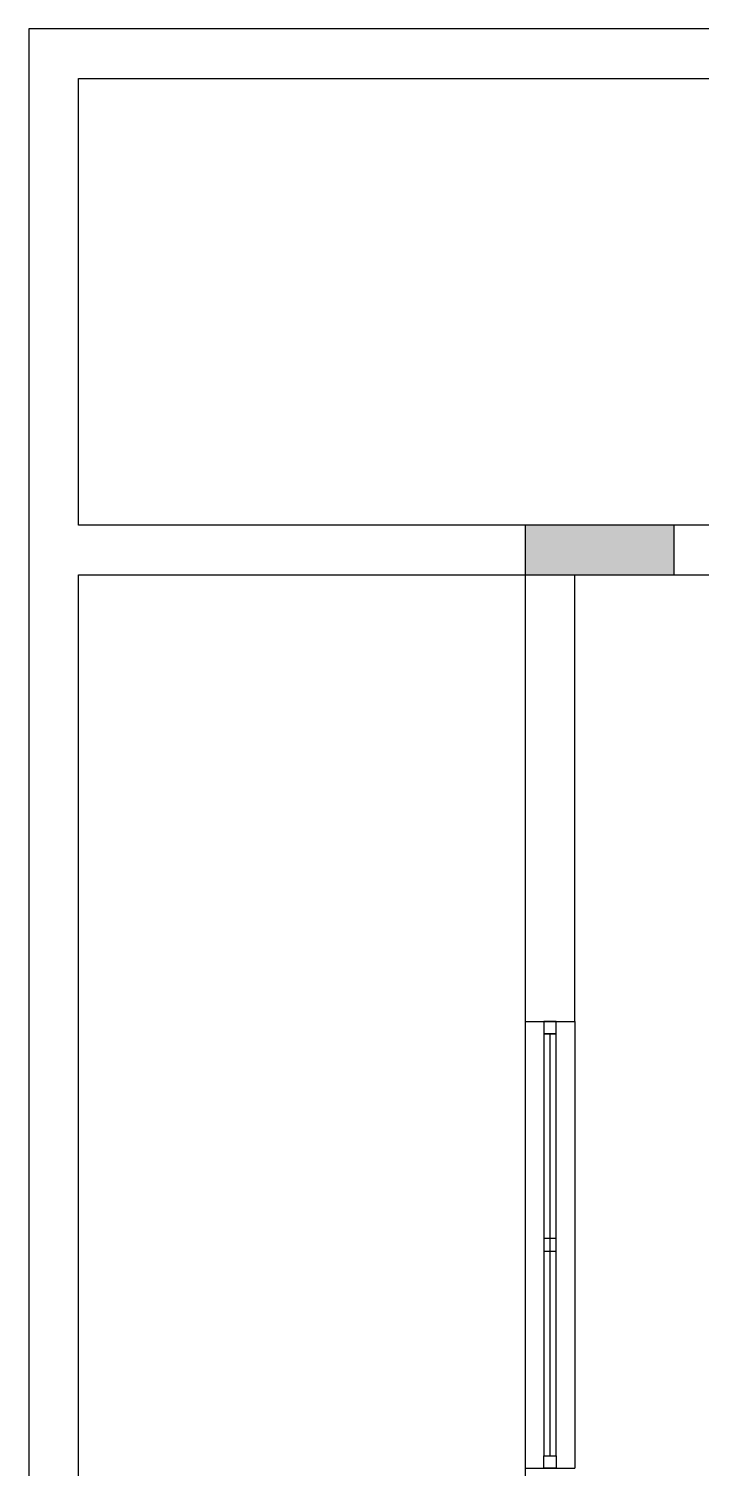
# Model space of a CAD drawing. Header units: metres. Extents: x -658 to -58, y -713 to -118.
# Drawn here: x -111.25 to -108.54, y -195.75 to -189.95 of the extents above; entities that cross this region are included whole.
import ezdxf

# ---------------------------------------------------------------- set-up
doc = ezdxf.new("R2010")
doc.units = ezdxf.units.M
doc.header["$LTSCALE"] = 100
doc.layers.add('plan', color=8, linetype='Continuous')

# ---------------------------------------------------------------- blocks, each defined once
blk = doc.blocks.new('*U111')
blk.add_line((1.75, 0), (0.05, 0))
for points in [[(0.05, 0.025), (0, 0.025), (0, -0.025), (0.05, -0.025)], [(1.75, -0.025), (1.75, 0.025), (0.05, 0.025), (0.05, -0.025)], [(1.75, 0.025), (1.8, 0.025), (1.8, -0.025), (1.75, -0.025)]]:
    blk.add_lwpolyline(points, close=True)
blk = doc.blocks.new('RWEFRWEFRWE')
h = blk.add_hatch(color=256)
h.dxf.hatch_style = 1
h.paths.add_polyline_path([(-227.4055, -174.2532), (-227.4055, -174.0532), (-228.0055, -174.0532), (-228.0055, -174.2532)])
blk.add_lwpolyline([(-227.4055, -174.2532), (-227.4055, -174.0532), (-228.0055, -174.0532), (-228.0055, -174.2532)], close=True)
blk = doc.blocks.new('A$Cb06f5615')
at = {"layer": 'plan'}
for p, q in [((-11.1028, 21.3095), (-41.8028, 21.3095)), ((-41.8028, 21.3095), (-41.8028, 1.3095)), ((-41.6028, 21.1095), (-28.9035, 21.1095)), ((-41.6028, 19.3095), (-41.6028, 21.1095)), ((-39.8035, 19.3095), (-41.6028, 19.3095)), ((-39.8035, 19.3095), (-39.8035, 17.3095)), ((-34.2035, 19.3095), (-39.8035, 19.3095)), ((-41.6028, 19.1095), (-39.8035, 19.1095)), ((-41.6028, 1.5095), (-41.6028, 19.1095)), ((-39.6035, 17.3095), (-39.6035, 19.1095)), ((-39.6035, 19.1095), (-34.6035, 19.1095)), ((-39.8035, 17.3095), (-39.8035, 15.5095)), ((-39.8035, 17.3095), (-39.6035, 17.3095)), ((-39.6035, 17.3095), (-39.6035, 15.5095)), ((-39.8035, 15.5095), (-39.8035, 14.7095)), ((-39.8035, 15.5095), (-39.6035, 15.5095))]:
    blk.add_line(p, q, dxfattribs=at)
blk.add_lwpolyline([(-39.6785, 16.3845), (-39.6785, 16.4345), (-39.7285, 16.4345), (-39.7285, 16.3845)], close=True, dxfattribs=at)
blk.add_blockref('RWEFRWEFRWE', (188.202, 193.3627), dxfattribs=at)
at = {"layer": 'plan', "rotation": 270}
blk.add_blockref('*U111', (-39.7035, 17.3095), dxfattribs=at)

msp = doc.modelspace()

# ---------------------------------------------------------------- block references
at = {"layer": 'plan'}
msp.add_blockref('A$Cb06f5615', (-69.4477, -211.2557), dxfattribs=at)

doc.saveas('drawing.dxf')
